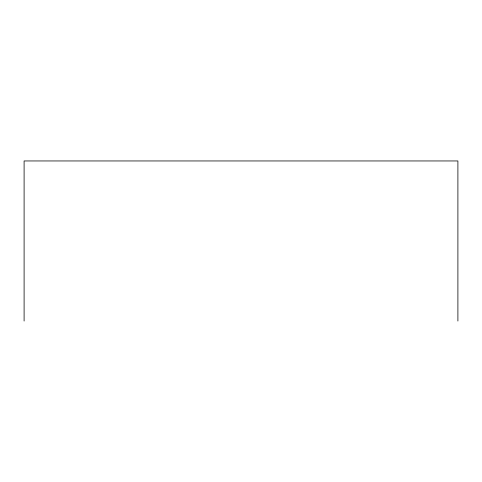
<?xml version="1.0" encoding="UTF-8"?>
<svg xmlns="http://www.w3.org/2000/svg" width="482" height="482" viewBox="0 0 482 482"><rect width="100%" height="100%" fill="white"/><g stroke="black" fill="none" stroke-linecap="round" stroke-linejoin="round"><path stroke-width="0.72" d="M457.9 321.048L457.9 160.952L24.1 160.952L24.1 321.048"/></g></svg>
